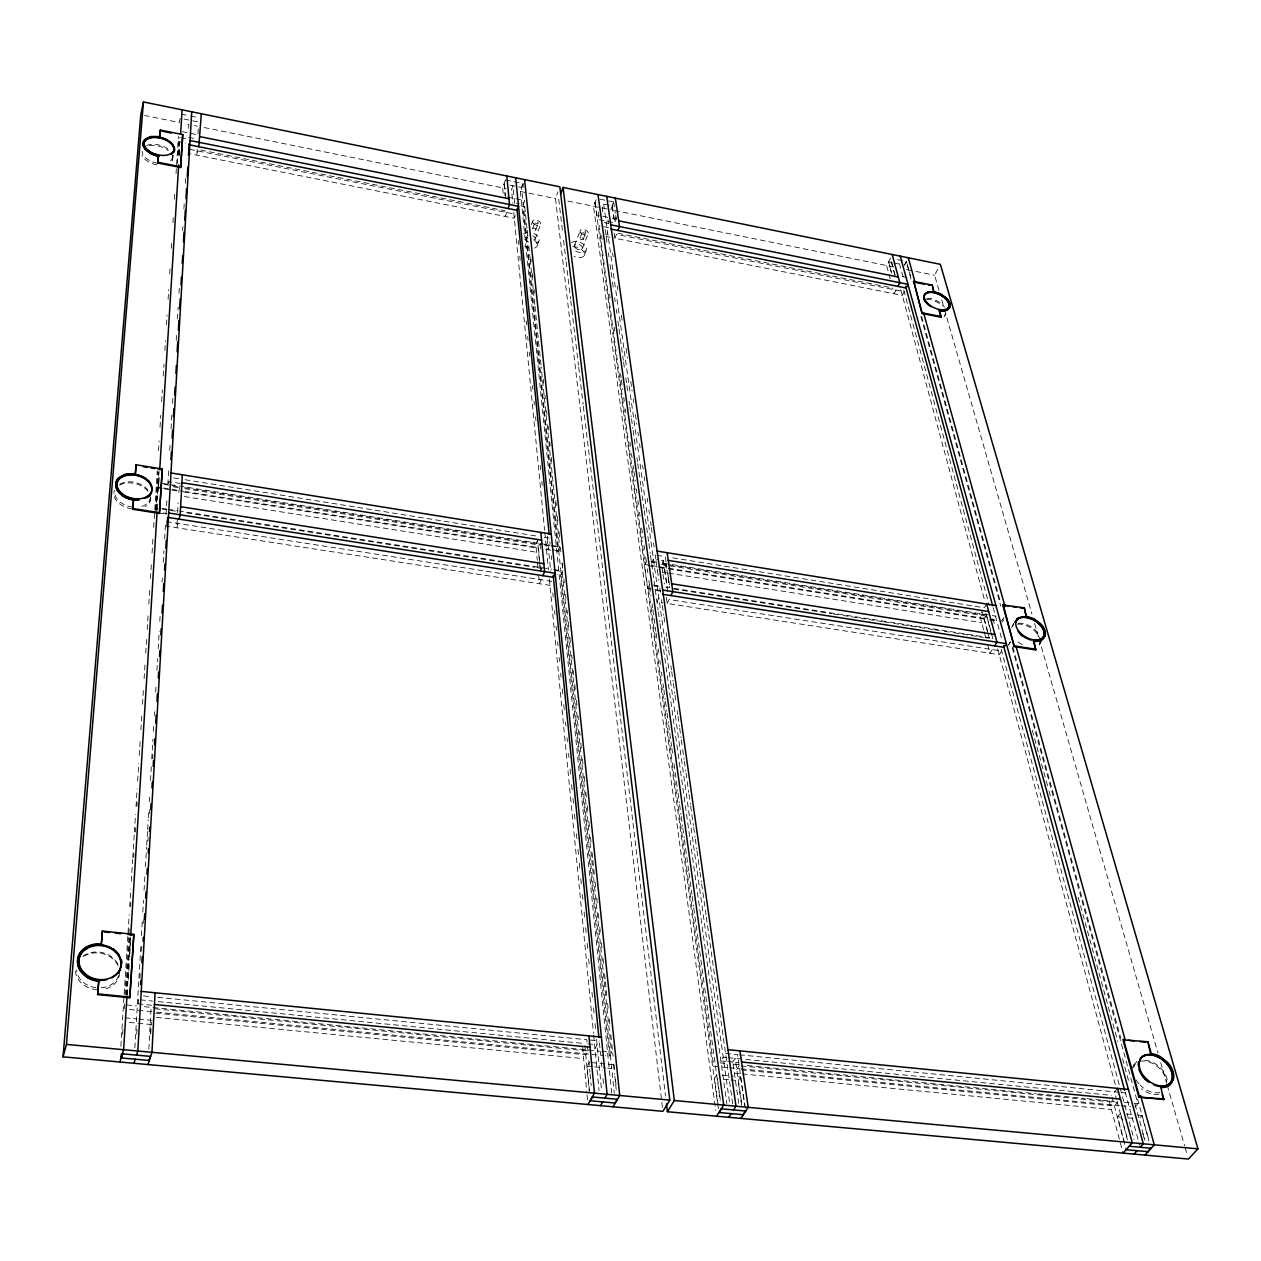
<?xml version="1.0" encoding="UTF-8"?>
<svg xmlns="http://www.w3.org/2000/svg" width="1261" height="1261" viewBox="0 0 1261 1261"><rect width="100%" height="100%" fill="white"/><g stroke="black" fill="none" stroke-linecap="round" stroke-linejoin="round"><path stroke-width="0.75" stroke-dasharray="5 3.75" d="M148.83 1049.294L151.194 1005.159L137.433 1003.819L138.694 999.705L138.316 1006.168M177.265 519.642L176.839 527.76L177.959 523.457M177.659 512.502L178.164 502.981M178.731 492.468L180.087 483.42L168.801 481.623L167.713 485.926L168.643 470.117M197.157 149.334L196.842 155.15L197.819 150.942M197.977 134.044L198.387 126.368L194.572 125.596M150.406 1033.973L150.91 1024.515L127.597 1022.293M150.737 1033.752L151.352 1022.151M136.692 1034.256L137.181 1025.823M139.924 978.678L140.255 972.783M141.516 951.172L141.862 945.277M143.108 923.667L143.344 919.742M147.915 841.166L148.136 837.241M149.507 813.66L149.728 809.735M152.707 758.665L152.928 754.724M134.864 1047.938L140.964 943.48M141.421 935.615L142.335 919.899M142.808 912.05L143.486 900.259M144.069 890.439L144.983 874.724M145.441 866.874L146.591 847.234M146.702 845.264L147.505 831.519M147.632 829.549L148.199 819.729M148.309 817.774L148.766 809.909M149.239 802.059L149.696 794.209M150.5 780.449L151.304 766.704M151.761 758.854L152.912 739.214M153.369 731.348L153.716 725.453M154.283 715.633L154.52 711.708M155.655 692.068L156.001 686.173M156.931 670.458L157.609 658.683M158.192 648.863L159.217 631.178M159.8 621.358L160.131 615.463M162.086 582.078L162.322 578.153M163.236 562.438L163.93 550.647M164.624 538.873L165.538 523.157M166.042 514.535L167.035 497.37M169.778 450.476L170.235 442.627M171.039 428.882L171.843 415.121M172.536 403.347L172.993 395.481M176.209 340.486L176.556 334.591M177.47 318.891L178.164 307.101M178.967 293.356L179.314 287.461M182.64 230.495L182.877 226.57M183.901 208.9L184.358 201.035M185.399 183.365L185.745 177.47M188.614 128.37L188.851 124.429L185.02 123.657M122.601 1034.335L122.979 1028.44M124.208 1008.784L124.587 1002.889M125.075 995.024L129.284 928.191M130.64 906.564L130.892 902.624M133.729 857.417L133.981 853.492M135.337 831.866L135.589 827.925M136.945 806.299L137.197 802.374M155.607 509.476L157.956 472.134M177.375 163.504L178.983 137.953M155.844 509.964L158.319 483.436M126.068 994.834L129.631 937.821M156.443 509.239L158.776 471.882M178.573 155.355L179.692 137.654M126.321 995.386L129.867 938.483M159.044 471.472L155.733 511.808M178.889 153.732L179.614 141.957L185.414 143.123M127.062 994.645L129.268 959.258M129.394 957.288L130.608 937.617M157.278 508.987L157.641 503.076M158.382 491.286L159.233 477.525M179.298 155.056L179.661 149.161M127.314 995.165L127.676 989.27M128.291 979.45L129.268 963.751M129.883 953.931L130.845 938.231M179.488 155.371L179.724 151.446M120.867 1046.283L129.189 914.588M129.694 906.738L130.813 889.037M131.302 881.187L132.673 859.561M132.799 857.59L134.281 834.01M134.407 832.039L135.526 814.354M136.03 806.488L137.15 788.803M137.638 780.937L138.757 763.252M139.262 755.386L140.255 739.671M140.869 729.835L141.862 714.12M142.493 704.284L143.486 688.569M144.101 678.733L144.968 664.973M145.724 653.182L146.591 639.422M147.206 629.602L148.199 613.871M148.83 604.051L149.696 590.29M150.437 578.5L151.32 564.739M152.061 552.948L152.928 539.188M153.669 527.397L154.662 511.667M154.788 509.696L157.278 470.4M158.523 450.744L159.138 440.909M160.005 427.148L160.762 415.358M161.629 401.597L162.37 389.807M163.236 376.046L163.993 364.256M164.86 350.495L165.475 340.675M166.468 324.944L167.098 315.124M168.091 299.393L168.706 289.573M169.699 273.842L170.203 265.976M171.323 248.291L171.811 240.425M172.93 222.74L173.435 214.874M174.428 199.159L174.916 191.294M176.036 173.608L178.4 136.267M180.213 118.298L179.267 122.506L144.621 115.492M172.158 158.744L172.962 155.198M172.221 160.399L173.372 155.292M149.886 501.547L150.737 498.079M156.474 512.675L157.562 508.341L178.952 511.682M505.425 179.96L502.666 187.889L503.375 195.502M506.733 212.494L505.33 216.466L504.794 210.697L199.08 149.712M522.495 184.847L521.55 187.479L614.28 1093.255M611.68 1093.082L520.352 191.467L523.157 183.57M515.245 215.615L514.299 218.248L188.772 153.558M520.903 205.937L524.749 206.709L523.331 210.666L557.929 550.663L546.281 548.819M531.417 224.553L532.631 221.227M532.646 228.651L535.042 222.109M535.846 229.817L538.242 223.276M535.153 239.164L540.654 224.159M536.95 246.415L538.857 241.245M662.419 1107.41L555.502 198.576L557.992 191.845M574.496 245.548L580.186 230.684M580.092 238.045L582.582 231.551M595.996 199.774L593.505 206.252L715.728 1110.342M583.276 239.212L585.766 232.718M582.424 248.449L588.162 233.6M612.688 222.456L597.525 219.414L599.038 215.521M602.711 211.911L602.175 208.002L603.672 204.124L612.137 205.842L614.58 222.834L616.109 218.957L615.021 211.407M584.158 255.573L586.144 250.45M612.137 205.842L613.145 203.257M606.651 235.208L607.66 232.623M614.895 238.25L616.424 234.357L904.184 291.701L902.293 295.373L614.895 238.25L614.06 232.481M546.155 546.155L547.841 542.135L544.405 541.6M540.449 571.769L542.151 567.734L179.519 511.02M541.19 579.713L539.487 583.733L538.746 575.788M557.929 550.663L559.648 546.644L541.19 366.904M559.852 548.803L558.702 551.483L555.029 550.899M554.414 570.366L562.201 571.58L560.467 575.599L609.378 1056.087L605.453 1055.709M646.452 561.177L644.607 565.117L647.807 588.509L653.23 589.36M656.823 566.378L645.206 564.534L646.436 561.902M653.403 559.001L651.559 562.926L654.9 563.462M647.807 588.509L649.667 584.552M662.214 563.21L663.444 560.593L656.745 559.537M667.684 591.614L664.326 568.254L666.186 564.313L662.608 563.746M664.547 568.285L666.423 564.345M658.857 597.95L656.981 601.875L662.072 602.663M667.164 603.452L669.055 599.527L1001.628 651.039L999.264 654.711L667.164 603.452L666.265 597.147M890.518 258.221L886.641 265.519L890.156 278.697M904.389 265.078L906.265 261.421L910.899 278.255L909.008 281.912M904.578 265.125L906.438 261.468M896.035 290.077L894.159 293.75L892.646 288.044M938.988 290.361L934.637 275.229L938.72 267.442M594.987 1048.585L597.115 1044.77L586.491 1043.73M589.486 1091.159L587.137 1066.191L589.281 1062.377M609.378 1056.087L611.538 1052.273L562.201 571.58M591.157 1062.566L613.65 1064.725L611.475 1068.524L607.723 1068.162M986.669 604.051L984.352 607.77L669.197 557.283M984.069 619.009L986.591 615.336M727.408 1067.547L713.694 1066.207L715.255 1063.717M1001.549 621.121L1003.882 617.433M1002.353 621.909L1003.914 619.45M716.894 1074.64L714.53 1078.36L718.155 1104.935M992.265 649.588L989.917 653.277L987.867 645.553M732.799 1062.061L735.179 1058.342L741.941 1105.298M1012.331 625.708L1015.152 621.295M1011.59 627.773L1013.56 624.699M1008.185 645.348L1010.55 641.66M1008.627 644.749L1010.203 642.29M736.771 1069.454L739.167 1065.734M741.657 1105.235L738.111 1080.614L740.522 1076.91L735.068 1076.374M1041.964 640.415L1038.118 646.278A16.535 10.261 31.7 0 0 1040.073 641.282M1133.828 1065.072L1138.62 1059.492M1117.561 1088.369L1114.566 1091.868L1116.568 1099.371M1124.402 1142.403L1117.577 1116.868L1120.588 1113.416M1134.868 1107.095L1137.895 1103.627L1011.606 645.459M1139.834 1117.75L1141.883 1115.449L1148.913 1140.953M587.137 1066.191L592.749 1066.727M594.625 1066.916L605.863 1067.988M723.609 1079.227L729.047 1079.747M730.86 1079.92L738.111 1080.614M1117.577 1116.868L1121.439 1117.246M1129.162 1117.987L1133.024 1118.349M126.699 1004.97L136.487 1005.931M144.306 1006.688L599.81 1051.138M601.765 1051.327L611.538 1052.273M719.952 1062.85L725.8 1063.433M733.618 1064.189L739.482 1064.757M747.284 1065.529L1036.337 1093.728M1038.292 1093.918L1085.169 1098.489M1087.124 1098.678L1100.79 1100.018M1102.745 1100.207L1114.456 1101.342M1124.229 1102.303L1132.031 1103.06M1133.986 1103.249L1137.895 1103.627M155.119 1008.816L587.91 1050.996L585.782 1054.811L155.765 1013.135M741.121 1065.923L1117.435 1102.587L1114.44 1106.07L740.68 1069.832M129.379 1009.494L154.851 1011.968M156.805 1012.157L603.499 1055.52M729.362 1067.736L739.151 1068.682M741.121 1068.871L1119.185 1105.582M1121.155 1105.771L1130.944 1106.717M156.443 1017.422L583.67 1058.625M734.391 1073.158L740.254 1073.726M742.209 1073.915L1111.445 1109.522M124.949 1017.785L136.629 1018.904M138.584 1019.093L152.218 1020.401M722.348 1075.16L733.256 1076.2M1126.404 1113.967L1136.066 1114.897M1138.005 1115.087L1141.883 1115.449M143.423 995.906L152.045 996.757M157.688 997.309L586.854 1039.726L587.925 1051.17M590.384 1040.073L599.243 1040.94M725.579 1053.424L737.559 1054.622L745.456 1109.097M739.513 1054.811L1119.973 1092.404M1121.786 1092.578L1125.395 1092.94M140.428 999.863L152.486 1001.061M158.35 1001.628L584.726 1043.556M726.635 1057.506L723.215 1057.175L720.866 1060.895L725.973 1061.399M728.338 1057.68L1111.572 1095.352M727.692 1061.557L738.678 1062.629M166.468 521.676L551.688 581.353L549.969 585.356L167.287 526.278M162.433 508.356L166.168 508.94M168.028 509.239L177.391 510.689M542.388 567.781L551.688 569.231M553.547 569.531L562.832 570.981L561.113 575L557.394 574.417M653.277 585.12L658.715 585.971M665.95 587.106L669.575 587.673L667.037 570.145M673.689 588.32L992.533 638.176M186.738 512.896L534.963 567.324M536.902 567.639L542.75 568.538M654.349 585.987L658.242 586.601M673.815 589.029L831.472 613.681M833.426 613.981L841.213 615.195M843.152 615.494L882.085 621.578M884.04 621.894L891.826 623.107M893.765 623.407L932.699 629.491M934.637 629.806L942.424 631.02M944.379 631.32L952.165 632.533M954.104 632.849L983.312 637.404M985.251 637.719L989.144 638.318M163.205 512.975L166.925 513.558M655.026 589.628L660.449 590.479M158.413 512.975L166.184 514.189M656.366 590.542L660.26 591.141M184.39 496.55L536.555 552.255M662.687 572.21L666.58 572.825M668.535 573.14L981.767 622.682M173.671 477.903L179.314 478.817M185.068 479.732L539.188 536.461M544.358 537.281L549.528 538.116L550.111 543.995M656.918 555.313L665.304 556.653L666.722 566.394M538.258 543.239L159.138 482.837L158.066 487.172L183.302 491.175M540.197 543.554L549.922 545.099M551.861 545.414L559.648 546.644M650.928 561.192L654.806 561.807M662.561 563.052L670.316 564.282M672.255 564.597L990.295 615.273M992.234 615.573L996.111 616.203M163.867 484.319L180.528 486.967M184.673 487.629L539.913 544.2M549.37 545.714L540.149 544.248L540.67 552.145M551.215 545.997L560.42 547.463L561.224 555.297M651.842 562.028L655.421 562.595M668.362 564.66L986.386 615.305M173.34 486.825L178.983 487.723M184.8 488.653L539.282 545.067M661.584 564.518L988.987 616.629M185.241 491.491L538.526 547.589M658.762 566.678L666.517 567.907M668.44 568.222L987.993 618.962M989.917 619.277L997.672 620.507M157.247 487.771L162.779 488.653M164.639 488.937L170.172 489.82M172.016 490.119L179.409 491.286M183.554 491.948L538.242 548.236M545.824 549.449L553.185 550.616M648.201 565.685L657.154 567.119M658.951 567.403L664.326 568.254M668.425 568.9L987.899 619.608M989.712 619.892L996.931 621.043M617.906 233.253L890.723 287.666M189.749 149.334L515.702 214.291M606.131 236.501L609.646 237.194M182.199 131.664L197.315 134.691M507.237 197.047L524.718 200.562L523.299 204.518L516.316 203.116M602.821 216.277L610.419 217.806M612.31 218.185L616.109 218.957M902.088 276.49L907.384 277.546M188.787 137.402L194.446 138.537M180.575 137.717L188.267 139.262M604.334 222.661L608.18 223.418M608.574 227.705L598.975 225.782L645.206 564.534M181.158 114.073L188.882 115.634M190.742 116.012L198.418 117.572M505.629 180.008L521.392 183.208M599.968 199.175L613.839 201.996L610.813 209.752L894.679 267.143M897.517 259.656L902.766 260.712M184.043 119.07L199.364 122.175M510.011 185.146L521.755 187.526M892.157 262.603L888.485 261.862L891.511 273.148M893.907 262.966L902.971 264.794M204.172 127.534L506.213 188.598M520.352 191.467L555.502 198.576M567.86 201.066L600.441 207.655M602.175 208.002L609.079 209.405M906.47 269.523L913.989 271.052M915.864 271.43L934.637 275.229M941.715 299.834L943.89 307.4M944.426 309.292L1031.924 613.997M1034.635 623.454L1038.449 636.71M1038.985 638.602L1157.992 1053.061M1160.719 1062.519L1166.693 1083.341M1167.229 1085.232L1184.631 1145.792M1185.167 1147.683L1187.342 1155.265M906.958 263.36L911.151 278.555M921.633 316.527L1000.777 603.262M1012.819 646.94L1120.777 1038.118M1137.548 1098.883L1149.07 1140.669M920.924 316.495L1000.745 606.084M1032.318 730.229L1048.474 789.087M1048.994 790.978L1050.571 796.684M1078.202 897.296L1117.829 1041.57M1122.511 1058.657L1129.289 1083.341M1135.026 1104.226L1144.941 1140.291M1142.813 1133.466L1144.815 1140.748M899.424 263.596L903.065 276.931M993.148 607.581L1002.006 640.099M1125.175 1092.152L1139.676 1145.382M903.743 290.093L989.255 605.453M992.864 618.757L994.929 626.354M1001.108 649.147L1134.065 1139.455M900.78 289.715L984.888 601.418M997.703 648.895L1115.575 1085.737M891.527 261.973L895.058 275.071M987.064 617.102L992.754 638.208M1121.092 1115.228L1127.476 1138.967M891.354 261.941L894.884 275.119M985.818 613.209L992.659 638.633M1117.073 1101.247L1127.649 1140.543M888.674 261.894L891.685 273.133M984.289 619.041L988.529 634.866M987.379 631.32L982.051 611.475L979.765 615.163L983.643 629.728M987.836 633.085L989.255 638.35M1112.044 1097.133L1126.105 1149.685M984.116 631.493L986.055 638.76M1109.065 1100.601L1123.047 1153.106M615.762 215.253L616.33 219.083M667.826 574.086L668.409 578.074M668.677 579.918L669.827 587.799M613.65 201.965L614.737 209.515M666.186 564.313L666.754 568.207M740.522 1076.91L744.636 1105.33M612.326 205.89L614.785 222.976M663.444 560.593L667.368 587.847M662.135 568.364L662.703 572.305M662.987 574.259L664.374 583.985M733.067 1063.906L738.71 1103.328M607.928 219.713L608.48 223.623M612.61 252.831L613.161 256.724M617.275 285.948L617.827 289.841M621.405 315.171L622.493 322.958M626.071 348.288L627.442 358.029M630.752 381.405L632.124 391.131M633.227 398.933L633.763 402.826M635.418 414.506L636.789 424.248M637.893 432.05L638.444 435.943M639.548 443.73L640.084 447.623M642.558 465.151L643.11 469.06M644.213 476.847L644.765 480.74M647.24 498.268L647.791 502.162M648.879 509.964L649.431 513.857M650.534 521.644L651.086 525.538M651.354 527.492L652.457 535.279M653.561 543.081L654.112 546.975M655.216 554.761L655.799 558.938M656.035 560.609L657.407 570.35M657.454 570.634L658.825 580.375M659.881 587.878L660.465 592.055M661.536 599.558L662.072 603.467M662.356 605.406L663.727 615.147M664.011 617.102L665.099 624.889M666.202 632.675L666.754 636.584M667.022 638.523L668.409 648.264M668.677 650.219L669.78 658.006M670.868 665.792L671.419 669.686M671.703 671.64L673.075 681.381M673.342 683.32L674.73 693.061M674.998 695.016L676.101 702.803M677.204 710.605L677.74 714.498M678.024 716.437L679.395 726.178M679.679 728.133L681.05 737.874M681.318 739.813L682.422 747.615M682.69 749.554L684.077 759.295M684.345 761.25L685.716 770.991M686 772.93L688.742 792.412M689.01 794.367L690.397 804.092M690.665 806.047L693.408 825.529M693.692 827.468L695.063 837.209M695.331 839.164L696.718 848.905M696.986 850.844L699.729 870.326M700.013 872.281L701.384 882.022M701.668 883.961L706.065 915.123M706.333 917.078L732.72 1104.084M603.672 204.124L729.756 1103.879M605.154 229.47L605.974 235.318M606.242 237.273L607.329 245.075M608.417 252.878L608.953 256.787M610.04 264.589L610.86 270.453M611.128 272.392L612.215 280.21M612.483 282.149L613.571 289.967M614.659 297.769L615.21 301.663M616.298 309.465L616.834 313.374M617.922 321.177L618.741 327.04M619.009 328.979L620.097 336.797M620.365 338.736L623.36 360.205M623.628 362.159L624.715 369.962M625.803 377.764L626.607 383.628M626.875 385.567L627.962 393.369M629.05 401.187L629.602 405.08M629.87 407.035L631.225 416.792M631.493 418.747L632.849 428.504M633.132 430.458L635.843 449.956M636.931 457.775L637.467 461.668M637.751 463.622L640.73 485.091M640.998 487.03L643.993 508.498M644.261 510.453L648.611 541.678M648.879 543.617L650.235 553.374M650.503 555.329L658.116 609.961M658.384 611.916L659.739 621.673M660.007 623.628L726.825 1103.69M717.414 1078.439L720.283 1099.324M598.376 212.116L598.912 216.025M601.576 235.508L602.112 239.417M609.599 293.986L610.135 297.895M614.139 327.135L614.674 331.028M620.554 373.918L621.09 377.811M621.358 379.766L622.698 389.507M623.769 397.31L624.29 401.203M625.361 409.005L625.897 412.899M629.917 442.138L630.437 446.031M631.509 453.834L632.045 457.727M633.117 465.53L633.652 469.423M633.92 471.378L635.26 481.119M636.316 488.921L636.852 492.815M637.924 500.617L638.46 504.51M639.532 512.313L640.068 516.206M641.676 527.902L643 537.659M644.072 545.446L644.607 549.355M645.679 557.141L646.215 561.05M647.287 568.837L647.823 572.746M648.879 580.533L649.415 584.442M649.683 586.381L651.023 596.138M652.095 603.924L652.631 607.834M652.899 609.772L655.83 631.225M656.098 633.164L657.17 640.966M658.242 648.769L658.778 652.662M659.85 660.465L660.37 664.358M661.442 672.16L661.978 676.054M663.05 683.856L663.585 687.749M663.853 689.704L665.193 699.445M665.461 701.4L666.785 711.141M667.053 713.095L668.393 722.837M668.661 724.791L671.609 746.228M671.861 748.183L672.933 755.97M674.005 763.772L676.148 779.361M676.416 781.316L677.74 791.057M678.008 793.011L679.348 802.753M679.616 804.707L680.956 814.448M681.224 816.403L682.564 826.16M682.832 828.099L684.156 837.856M684.424 839.794L688.711 870.988M688.979 872.943L691.911 894.38M692.179 896.335L693.518 906.076M693.786 908.03L704.473 985.992M704.741 987.946L720.236 1101.011M648.595 589.328L713.694 1066.207M595.208 202.406L597.525 219.414M595.003 202.375L718.376 1108.608M558.686 199.222L562.642 232.434M563.572 240.252L565.905 259.782M566.142 261.736L570.555 298.873M570.792 300.827L578.468 365.296M578.704 367.25L583.134 404.387M583.354 406.341L665.524 1096.093M530.818 257.922L531.228 261.831M532.441 273.574L532.836 277.483M534.049 289.226L534.443 293.135M543.318 379.23L543.727 383.139M544.925 394.882L545.335 398.807M546.549 410.534L546.943 414.459M548.157 426.186L548.567 430.111M549.764 441.839L550.174 445.764M551.388 457.491L551.782 461.416M555.817 500.538L556.416 506.418M557.425 516.19L558.04 522.07M559.033 531.843L559.648 537.722M562.264 563.163L562.674 567.072M563.872 578.815L564.282 582.724M565.495 594.467L565.89 598.376M567.103 610.119L567.513 614.028M568.317 621.862L569.121 629.68M569.925 637.514L570.524 643.378M571.737 655.121L572.147 659.03M573.345 670.773L573.755 674.682M574.764 684.471L575.363 690.334M576.372 700.123L576.986 705.987M577.995 715.775L578.389 719.684M579.603 731.427L579.997 735.336M580.817 743.17L581.62 750.989M582.424 758.823L583.228 766.641M584.237 776.429L584.836 782.293M585.845 792.081L586.46 797.945M587.263 805.779L587.862 811.643M588.871 821.431L589.47 827.295M590.479 837.083L591.094 842.947M592.103 852.735L592.702 858.599M592.906 860.569L594.309 874.267M595.129 882.085L595.728 887.949M596.737 897.737L597.336 903.601M598.345 913.39L598.943 919.269M599.763 927.087L600.567 934.921M601.371 942.739L602.175 950.573M602.979 958.392L603.783 966.225M604.602 974.044L605.201 979.923M605.406 981.878L606.809 995.575M607.613 1003.393L608.433 1011.227M609.236 1019.046L610.04 1026.88M610.844 1034.698L611.648 1042.532M611.853 1044.486L613.067 1056.229M613.871 1064.048L614.674 1071.882M615.478 1079.7L616.282 1087.534M522.968 183.523L523.347 187.322M562.028 563.147L562.642 569.01M613.65 1064.725L614.643 1074.309M614.848 1076.232L616.219 1089.662M524.749 206.709L525.348 212.557M525.553 214.512L526.956 228.194M527.161 230.148L527.949 237.966M528.753 245.785L529.967 257.496M530.156 259.451L531.559 273.133M531.764 275.087L533.167 288.753M533.371 290.708L534.774 304.39M534.979 306.344L539.393 349.329M539.582 351.283L540.985 364.949M551.278 555.754L551.672 559.679M599.432 1042.847L600.646 1055.031M601.324 1061.904L602.191 1070.699M602.963 1078.533L603.767 1086.683M514.63 203.352L512.912 185.73L511.525 189.67L512.849 203.384M518.287 240.536L518.665 244.461M519.816 256.204L520.194 260.113M526.152 320.798L526.531 324.723M527.681 336.466L528.075 340.375M529.226 352.134L529.604 356.043M532.489 385.409L532.867 389.318M534.018 401.061L534.396 404.986M535.547 416.729L535.941 420.638M540.354 465.672L540.733 469.581M541.883 481.324L542.262 485.249M547.258 536.146L550.726 571.548M552.822 592.906L553.201 596.831M554.541 610.529L554.935 614.454M556.085 626.197L556.464 630.106M557.614 641.849L558.008 645.774M559.159 657.517L559.537 661.426M560.688 673.169L561.066 677.094M562.217 688.837L562.8 694.716M563.762 704.505L564.329 710.369M565.48 722.112L565.874 726.037M567.024 737.78L567.403 741.689M568.553 753.432L568.932 757.357M570.082 769.1L570.666 774.979M571.627 784.768L572.195 790.631M572.967 798.465L573.739 806.299M574.496 814.117L575.268 821.951M576.419 833.694L577.002 839.574M577.964 849.362L578.531 855.242M579.303 863.06L580.06 870.894M580.832 878.728L581.605 886.562M582.377 894.38L583.134 902.214M584.095 912.002L584.868 919.836M585.624 927.67L586.397 935.489M587.169 943.323L587.941 951.157M588.698 958.99L589.47 966.824M590.432 976.613L590.999 982.477M591.961 992.265L592.733 1000.099M593.505 1007.933L594.262 1015.751M595.034 1023.585L595.807 1031.419M596.563 1039.253L601.592 1090.466M513.747 212.542L544.61 530.235M544.799 532.189L548.44 569.673M549.37 579.162L593.49 1033.232M593.679 1035.202L599.054 1090.434M588.824 1060.564L589.912 1072.149M590.101 1074.057L591.188 1085.516M504.242 183.98L505.677 199.128M538.479 548.283L540.685 571.816M504.037 183.933L505.109 195.36M540.086 567.954L537.517 540.496L535.846 544.516L537.296 560.199M584.899 1045.432L589.202 1091.206M537.47 562.059L538.037 568.049M582.629 1047.371L586.869 1093.082M587.043 1094.958L587.941 1104.51M572.746 246.652A8.433 4.918 21.7 0 1 584.489 253.682A8.433 4.918 21.7 0 1 574.086 256.472M571.643 242.553A8.449 4.918 21.7 0 1 582.755 243.736A8.449 4.918 21.7 0 1 585.262 251.475A8.449 4.918 21.7 0 1 574.149 250.293M1022.245 644.623A16.078 9.978 31.7 0 1 1015.594 639.658M1018.289 623.281A16.078 9.978 31.7 0 1 1038.323 633.652M1159.884 1092.483A19.53 13.272 41.2 0 1 1140.18 1085.154M1139.03 1083.908A19.53 13.272 41.2 0 1 1136.098 1079.889M1133.686 1067.61A19.53 13.272 41.2 0 1 1135.168 1064.394M1145.051 1060.296A19.53 13.272 41.2 0 1 1167.465 1081.497M927.04 298.258A13.855 7.661 26.9 0 1 944.457 307.117M945.64 313.768A13.855 7.661 26.9 0 1 944.331 315.329M1017.438 624.148A16.535 10.261 31.7 0 1 1039.521 638.192M1158.954 1094.138A20.081 13.666 41.3 0 1 1141.315 1088.763M1132.252 1068.351A20.081 13.666 41.3 0 1 1136.46 1062.66M1139.96 1061.273A20.081 13.666 41.3 0 1 1166.803 1081.591M945.829 313.232A14.249 7.881 26.9 0 1 943.922 316.842M926.362 299.204A14.249 7.881 26.9 0 1 942.188 305.982M533.813 239.685A8.496 4.965 20.9 0 1 534.585 248.086M528.674 247.928A8.496 4.965 20.9 0 1 524.686 246.084M525.727 237.367A8.496 4.965 20.9 0 1 527.744 237.431M533.829 233.443A8.512 4.965 20.9 0 1 539.282 239.354A8.512 4.965 20.9 0 1 534.711 243.231M528.485 241.97A8.512 4.965 20.9 0 1 524.986 239.622M523.473 234.152A8.512 4.965 20.9 0 1 527.618 232.182M532.946 235.807A4.256 2.49 20.9 0 1 535.216 238.833A4.256 2.49 20.9 0 1 532.473 240.473M527.776 238.329A4.256 2.49 20.9 0 1 528.091 235.255M532.788 228.43A1.702 0.993 20.9 0 1 535.326 228.714A1.702 0.993 20.9 0 1 535.168 230.322A1.702 0.993 20.9 0 1 532.709 229.203M150.39 496.629A18.08 12.374 13.2 0 1 138.726 507.048M132.61 507.08A18.08 12.374 13.2 0 1 114.735 492.294M120.031 484.082A18.08 12.374 13.2 0 1 147.978 490.103M118.613 975.667A21.532 17.843 9.3 0 1 97.759 987.836M95.883 987.662A21.532 17.843 9.3 0 1 76.511 970.119M82.99 956.295A21.532 17.843 9.3 0 1 118.66 966.415M172.631 156.427A15.589 9.063 14.8 0 1 168.296 162.259M157.53 163.205A15.589 9.063 14.8 0 1 142.146 151.32M146.575 145.519A15.589 9.063 14.8 0 1 170.519 151.446M150.548 498.3A18.584 12.72 13.2 0 1 145.078 506.733M132.027 508.861A18.584 12.72 13.2 0 1 114.593 490.277M119.496 485.138A18.584 12.72 13.2 0 1 148.167 491.569M119.559 972.735A22.146 18.348 9.3 0 1 102.835 989.475M97.081 989.727A22.146 18.348 9.3 0 1 75.502 971.285M83.825 956.185A22.146 18.348 9.3 0 1 118.376 966.383M172.237 155.481A16.03 9.331 14.8 0 1 170.645 162.433M157.026 164.86A16.03 9.331 14.8 0 1 141.894 155.119M149.365 145.709A16.03 9.331 14.8 0 1 168.202 150.516M575.142 247.645A4.224 2.459 21.7 0 0 582.093 249.016A4.224 2.459 21.7 0 0 578.121 244.35A4.224 2.459 21.7 0 0 575.142 247.645M580.848 232.781A4.24 2.443 21.7 0 0 587.831 234.152A4.24 2.443 21.7 0 0 583.827 229.486A4.24 2.443 21.7 0 0 580.848 232.781M582.85 232.387A1.702 0.977 21.7 0 0 585.64 232.954A1.702 0.977 21.7 0 0 584.032 231.078A1.702 0.977 21.7 0 0 582.85 232.387M580.359 238.881A1.702 0.977 21.7 0 0 583.149 239.432A1.702 0.977 21.7 0 0 581.542 237.557A1.702 0.977 21.7 0 0 580.359 238.881M533.245 223.323A4.272 2.475 21 0 0 540.323 224.726A4.272 2.475 21 0 0 536.351 220.044A4.272 2.475 21 0 0 533.245 223.323M535.279 222.945A1.718 0.993 21 0 0 538.116 223.496A1.718 0.993 21 0 0 536.524 221.637A1.718 0.993 21 0 0 535.279 222.945"/><path stroke-width="1.5" d="M155.071 992.77L151.951 1052.32L148.01 1064.568M182.325 474.782L180.213 514.803L179.078 519.138M201.319 113.742L198.812 146.717M140.601 984.4L140.838 980.459M141.862 962.773L142.194 956.894M143.108 941.163L143.328 937.238M144.353 919.553L144.7 913.658M145.598 897.942L145.945 892.047M146.97 874.377L147.301 868.482M148.215 852.767L148.435 848.826M149.46 831.157L149.681 827.216M150.705 809.546L151.052 803.651M151.951 787.92L152.297 782.041M153.196 766.31L153.543 760.415M154.457 744.699L154.788 738.804M155.702 723.089L156.159 715.239M156.947 701.479L157.404 693.629M158.303 677.914L158.65 672.018M159.564 656.303L159.895 650.408M160.809 634.693L161.14 628.798M162.054 613.067L162.511 605.217M163.299 591.456L163.757 583.607M164.545 569.846L164.892 563.951M165.79 548.236L166.247 540.386M167.051 526.625L167.492 518.775M170.897 459.824L171.354 451.974M172.158 438.213L172.599 430.364M173.403 416.603L173.86 408.753M174.648 394.992L175.106 387.143M175.894 373.382L176.351 365.532M177.139 351.772L177.706 341.952M178.384 330.161L178.952 320.341M179.645 308.551L180.213 298.731M181.001 284.97L181.458 277.121M182.246 263.36L182.703 255.51M183.491 241.749L184.059 231.929M184.752 220.139L185.32 210.319M185.998 198.529L186.565 188.709M187.243 176.918L187.81 167.098M188.488 155.308L189.166 143.518M191.719 111.788L137.812 1051.012L136.519 1055.126M102.377 931.012L101.432 943.985C93.866 943.07 85.716 945.718 80.83 951.74A22.004 18.174 9.5 0 0 80.531 970.213L88.696 977.511L98.799 980.475L97.633 994.598L129.804 997.766L133.855 934.354L102.377 931.012L101.243 944.694M159.564 511.54L162.306 468.997L136.093 464.773L135.258 474.562L125.06 474.924L118.235 478.77A18.458 12.578 13.3 0 0 118.171 491.68L125.012 497.275L133.414 499.955L132.752 509.286L159.453 513.448L162.306 468.997M180.622 167.492L182.75 134.58L160.289 130.072L159.643 137.465L150.926 137.181L145.141 139.672A15.904 9.221 14.9 0 0 145.22 149.224L151.099 153.716L158.303 156.143L157.798 163L180.622 167.492L182.75 134.58M129.804 997.766L133.855 934.354M121.371 1053.991L121.119 1057.916L149.318 1060.501M121.686 1054.164L121.45 1057.947L122.695 1053.849M126.935 996.616L123.641 1049.704L119.874 1062.014M130.734 935.662L157.026 512.912M159.721 469.659L178.684 164.892M180.638 133.43L182.104 109.833M97.633 994.598L98.799 980.475M132.752 509.286L133.603 499.23L125.186 496.55L118.345 490.955A18.458 12.578 13.3 0 1 118.392 478.029L125.217 474.183L134.501 473.632L135.258 474.562M135.431 473.837L136.093 464.773M157.798 163L158.46 155.434L151.257 153.007L145.362 148.514A15.92 9.221 14.9 0 1 145.299 138.962L151.084 136.472L158.996 136.551L159.643 137.465M159.8 136.74L160.289 130.072M63.05 1056.844L140.775 114.719L143.455 101.952L559.852 186.801L669.796 1100.112L662.876 1111.319L63.05 1056.844L66.455 1044.423L143.455 101.952M133.965 1063.291L135.242 1059.208M148.987 1060.469L150.311 1056.387M508.136 208.522L509.539 204.534L506.812 175.988M560.562 194.178L563.052 187.448L940.359 264.321L1197.95 1148.85L1188.429 1159.048L667.384 1111.729L666.454 1103.911M617.969 230.464L619.529 226.57L615.368 198.103M542.908 575.694L544.61 571.643L540.859 532.41M670.947 595.586L672.854 591.645L667.164 552.712M897.927 286.405L899.818 282.716L892.189 254.501M939.461 309.938L941.037 317.22L922.122 313.5L913.736 281.392L932.399 285.144L933.944 292.284L940.154 294.428L946.081 298.589A14.139 7.787 26.9 0 1 949.407 307.889L945.876 310.521L939.146 310.553L946.207 309.907L949.738 307.274A14.139 7.771 26.9 0 0 946.412 297.974L940.485 293.813L934.259 291.669M932.399 285.144L928.348 285.002M922.122 313.5L913.736 281.392M587.941 1104.51L594.451 1093.145L588.966 1035.88M590.384 1100.774L592.56 1096.975M600.52 1105.661L602.711 1101.893M604.902 1098.11L607.108 1094.327L515.702 177.801M614.99 1103.012L617.212 1099.245M613.082 1106.795L619.718 1095.478L524.576 179.614M667.384 1111.729L674.32 1100.522L563.052 187.448M1044.597 636.616A16.409 10.151 31.7 0 0 1040.341 624.416L1033.453 619.34L1026.359 617.023L1024.31 607.802L1002.747 605.012L1014.238 646.562L1035.722 649.919L1033.61 640.478L1038.055 640.667L1043.556 638.255M994.614 645.9L996.978 642.196L986.669 604.051M1026.359 617.023L1024.31 607.802M1014.238 646.562L1003.141 604.397M716.516 1116.19L723.719 1105.077L597.998 194.572M719.196 1112.533L721.591 1108.829M1035.722 649.919L1033.61 640.478M728.716 1117.293L731.128 1113.621M733.539 1109.932L735.983 1106.212L606.699 196.338M743.028 1114.708L745.456 1111.02M740.869 1118.397L748.199 1107.347L739.939 1050.87M1139.897 1059.855L1142.561 1056.671A19.404 13.146 41.1 0 1 1162.201 1058.657L1166.015 1061.825A18.836 12.752 41.1 0 1 1171.611 1080.961L1168.963 1084.176A19.388 13.146 41.1 0 1 1153.452 1084.681M1151.277 1053.597L1147.904 1041.775L1122.984 1039.773L1138.841 1097.102L1163.698 1099.56L1160.735 1086.777L1169.357 1085.106L1173.455 1079.258A19.94 13.508 41.1 0 0 1167.765 1062.534L1159.553 1056.119L1154.934 1054.243L1150.773 1054.18L1159.048 1056.702L1167.26 1063.118A19.94 13.508 41.1 0 1 1172.951 1079.842L1168.837 1085.689L1161.129 1087.518M1147.904 1041.775L1150.3 1052.494M1138.841 1097.102L1164.202 1098.977M1123.047 1153.106L1132.268 1142.797L1117.561 1088.369M1134.017 1154.099L1137.107 1150.678M1140.196 1147.258L1143.301 1143.806L900.259 256.156M1147.809 1151.671L1150.915 1148.235M1144.972 1155.092L1154.288 1144.83L1140.622 1095.541M111.882 977.858L115.965 975.021A20.759 17.165 9.5 0 0 117.273 953.994L113.616 950.447A21.405 17.686 9.5 0 0 88.065 947.878L83.951 950.652A20.775 17.165 9.5 0 0 82.391 971.742L86.079 975.352A21.39 17.686 9.5 0 0 106.949 979.671M88.254 947.169L84.14 949.943A20.775 17.165 9.5 0 0 82.58 971.033L86.268 974.643A21.405 17.686 9.5 0 0 112.071 977.165L116.17 974.327A20.775 17.165 9.5 0 0 117.478 953.3L113.805 949.738M946.065 309.749L947.878 308.582A13.351 7.345 26.9 0 0 944.773 298.037L942.046 296.004A13.745 7.566 26.9 0 0 927.04 293.041L925.211 294.191A13.351 7.345 26.9 0 0 928.222 304.736L930.981 306.801M144.4 498.442L147.773 496.708A17.418 11.885 13.3 0 0 148.672 482.049L145.598 479.338A17.953 12.247 13.3 0 0 124.35 476.012L120.961 477.714A17.418 11.885 13.3 0 0 119.89 492.389L122.979 495.132A17.953 12.247 13.3 0 0 138.868 499.561M98.185 944.584L88.932 946.254L80.641 952.449A22.004 18.174 9.5 0 0 80.341 970.907L88.491 978.221L98.61 981.168M66.455 1044.423L669.796 1100.112M674.32 1100.522L1197.95 1148.85M122.38 1053.818L150.626 1056.419M592.26 1096.96L617.496 1099.277M721.308 1108.797L745.74 1111.051M1129.178 1146.249L1151.167 1148.267M590.101 1100.743L615.273 1103.044M718.912 1112.501L743.296 1114.724M1126.105 1149.685L1148.062 1151.687M97.822 993.904L130.025 997.073M154.457 1004.497L590.053 1047.15M741.563 1061.998L1120.462 1099.103M141.232 991.398L601.402 1037.109M727.944 1049.672L1128.406 1089.457M104.032 931.911L109.581 932.51M115.145 933.093L120.693 933.676M128.102 934.464L133.65 935.047M1128.627 1040.357L1134.254 1040.956M1139.897 1041.554L1145.54 1042.153M168.69 513.006L555.139 573.282L553.406 577.317L167.587 517.357M662.64 590.053L1006.357 643.662L1003.992 647.35L662.451 594.262M132.925 508.546L159.643 512.723M1014.648 645.947L1036.132 649.305M180.638 506.701L543.854 563.699M671.703 583.764L994.882 634.472M181.899 482.679L541.6 540.149M668.298 560.404L988.703 611.585M143.407 466.712L147.143 467.311M150.894 467.926L154.646 468.525M158.382 469.124L162.133 469.722M1004.67 605.327L1008.516 605.942M1012.378 606.557L1016.224 607.187M1020.07 607.802L1023.916 608.417M170.992 472.954L551.23 534.081M657.107 551.089L995.922 605.548M157.956 162.275L180.796 166.783M922.453 312.886L941.368 316.606M189.103 144.779L517.12 210.319L518.539 206.331L190.064 140.538M610.955 229.061L906.076 288.028L907.983 284.34L610.734 224.805M200.105 136.677L508.987 198.765M618.678 220.817L898.273 277.01M162.007 131.16L171.37 133.036M913.421 282.007L924.612 284.261M1033.216 641.092L1040.782 640.478L1044.991 636.001A16.409 10.135 31.7 0 0 1040.751 623.801L1033.862 618.725L1026.753 616.408M1022.75 635.922L1020.622 634.236A15.495 9.584 31.7 0 1 1018.037 631.367M1145.855 1078.454L1149.685 1081.67A19.404 13.146 41.1 0 0 1169.467 1083.593M1149.181 1082.253L1145.351 1079.038A18.82 12.768 41.1 0 1 1142.198 1075.239M932.541 287.382L933.471 290.661M939.146 310.553L941.037 317.22M1162.201 1094.327L1163.698 1099.56M908.314 257.796L915.139 282.432M923.556 312.76L1005.017 606.541M1016.067 646.341L1125.379 1040.577M1123.488 1039.174L1139.361 1096.534M905.65 286.436L992.628 605.674M1003.504 645.585L1124.654 1090.245M517.01 209.184L549.15 534.207M553.216 575.331L598.896 1037.425M1015.546 622.619A15.495 9.584 31.7 0 1 1016.65 620.333L1018.652 618.631A15.967 9.867 31.7 0 1 1035.659 621.31L1038.843 623.801A15.495 9.584 31.7 0 1 1042.926 637.688L1040.956 639.406A15.967 9.867 31.7 0 1 1034.887 640.651M1031.214 640.084A15.967 9.867 31.7 0 1 1028.692 639.28M1027.447 638.76A15.967 9.867 31.7 0 1 1023.822 636.758M1025.713 617.181A16.125 9.962 31.7 0 1 1043.872 630.705A16.125 9.962 31.7 0 1 1033.862 640.919M1022.639 636.253A16.125 9.962 31.7 0 1 1020.496 634.456M1015.515 621.626A16.125 9.962 31.7 0 1 1022.214 617.149M1171.106 1081.544A18.82 12.752 41.1 0 0 1165.511 1062.408L1161.696 1059.224A19.404 13.146 41.2 0 0 1142.056 1057.27M1145.855 1078.454A18.836 12.768 41.1 0 1 1140.385 1059.256M1139.976 1071.156A18.82 12.768 41.1 0 1 1139.077 1068.382M1138.809 1067.042A18.82 12.768 41.1 0 1 1138.778 1063.181M1150.048 1054.48A19.593 13.272 41.1 0 1 1171.721 1071.629A19.593 13.272 41.1 0 1 1160.955 1087.061M1147.794 1081.654A19.593 13.272 41.1 0 1 1142.009 1075.46M1141.126 1074.073A19.593 13.272 41.1 0 1 1139.172 1069.817M1138.336 1065.624A19.593 13.272 41.1 0 1 1138.683 1061.794M1140.149 1058.578A19.593 13.272 41.1 0 1 1146.044 1054.795M925.29 301.742A13.887 7.645 26.9 0 1 931.248 292.142A13.887 7.645 26.9 0 1 948.65 302.672A13.887 7.645 26.9 0 1 939.713 310.458M1025.776 616.865A16.598 10.261 31.7 0 1 1044.329 630.91A16.598 10.261 31.7 0 1 1033.799 641.25M1016.665 619.072A16.598 10.261 31.7 0 1 1019.046 617.543M1150.111 1054.023A20.16 13.666 41.1 0 1 1172.257 1071.866A20.16 13.666 41.1 0 1 1160.908 1087.518M927.434 292.253A14.297 7.865 26.9 0 1 948.146 301.174A14.297 7.865 26.9 0 1 939.65 310.695M151.588 492.562A18.127 12.358 13.3 0 1 147.017 497.638M138.994 499.939A18.127 12.358 13.3 0 1 116.422 485.075A18.127 12.358 13.3 0 1 138.946 475.712M140.412 476.217A18.127 12.358 13.3 0 1 151.541 486.068M88.128 947.137A21.39 17.686 9.5 0 1 113.663 949.706M120.646 968.7A21.61 17.859 9.5 0 1 118.471 972.909M99.729 980.853A21.61 17.859 9.5 0 1 81.098 970.702M80.247 969.268A21.61 17.859 9.5 0 1 98.263 944.946M100.123 945.009A21.61 17.859 9.5 0 1 105.656 945.955M107.421 946.522A21.61 17.859 9.5 0 1 120.678 959.432M121.072 960.977A21.61 17.859 9.5 0 1 121.056 967.203M159.044 155.797A15.479 8.969 14.9 0 1 149.35 152.029L146.686 149.838A15.022 8.701 14.9 0 1 147.458 139.025L150.343 137.953A15.479 8.969 14.9 0 1 168.517 141.547L171.181 143.707A15.022 8.701 14.9 0 1 170.519 154.504M159.091 156.08A15.636 9.063 14.9 0 1 143.864 142.682A15.636 9.063 14.9 0 1 164.009 138.931A15.636 9.063 14.9 0 1 172.268 153.637M134.123 500.144A18.647 12.72 13.3 0 1 116.091 483.184A18.647 12.72 13.3 0 1 139.293 475.444M140.806 475.98A18.647 12.72 13.3 0 1 150.311 482.868M99.446 981.357A22.241 18.379 9.5 0 1 77.725 962.175A22.241 18.379 9.5 0 1 98.5 944.442M112.923 948.713A22.241 18.379 9.5 0 1 119.228 955.003M121.34 959.574A22.241 18.379 9.5 0 1 121.954 962.773M158.902 156.317A16.078 9.316 14.9 0 1 143.77 141.673A16.078 9.316 14.9 0 1 166.862 139.939M170.093 142.004A16.078 9.316 14.9 0 1 172.584 144.4M174.144 146.97A16.078 9.316 14.9 0 1 174.128 151.887M1043.32 637.073L1041.35 638.791A15.967 9.867 31.7 0 1 1024.231 636.143L1021.016 633.621A15.495 9.584 31.7 0 1 1017.044 619.703L1019.046 618.016A15.967 9.867 31.7 0 1 1036.053 620.696L1039.237 623.186A15.495 9.568 31.7 0 1 1043.32 637.073M948.209 307.968L946.396 309.134A13.761 7.566 26.9 0 1 931.296 306.187L928.537 304.122A13.351 7.345 26.9 0 1 925.527 293.577L927.355 292.426A13.761 7.566 26.9 0 1 942.361 295.389L945.104 297.438A13.351 7.345 26.9 0 1 948.209 307.983M147.947 495.983L144.574 497.717A17.953 12.232 13.3 0 1 123.152 494.407L120.063 491.664A17.433 11.885 13.3 0 1 121.119 476.973L124.524 475.271A17.953 12.247 13.3 0 1 145.772 478.613L148.845 481.324A17.418 11.885 13.3 0 1 147.947 495.983M170.676 153.795L167.808 154.898A15.479 8.969 14.9 0 1 149.507 151.304L146.828 149.113A15.022 8.701 14.9 0 1 147.616 138.316L150.485 137.244A15.479 8.969 14.9 0 1 168.675 140.838L171.338 142.997A15.022 8.701 14.9 0 1 170.692 153.795"/></g></svg>
